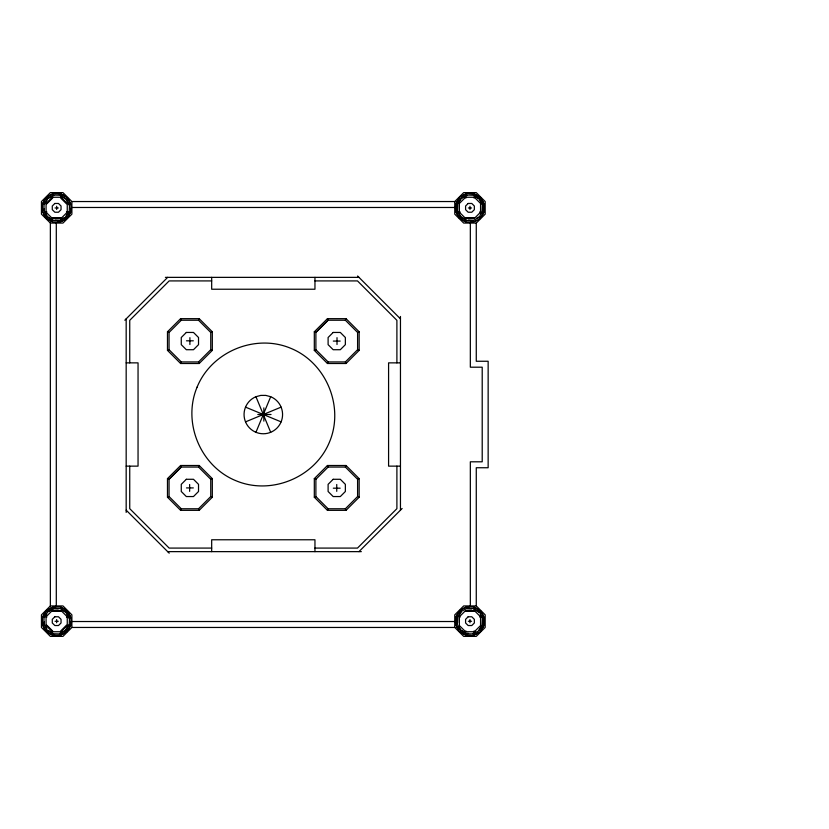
<?xml version="1.0" encoding="UTF-8"?>
<svg xmlns="http://www.w3.org/2000/svg" width="829" height="829" viewBox="0 0 829 829"><rect width="100%" height="100%" fill="white"/><g stroke="black" fill="none" stroke-linecap="round" stroke-linejoin="round"><path stroke-width="1.24" d="M44.341 208.514L44.269 210.711L47.357 216.524L52.942 220.017M44.269 624.019L44.341 621.823M457.805 204.131L457.577 210.711L460.665 216.524L466.25 220.017M457.608 622.921L457.805 617.429M482.136 624.869L482.364 618.289L480.312 614.413M52.279 218.431L52.61 217.654L60.724 217.654L61.056 218.431L67.253 212.234L67.253 203.457L61.056 197.261L52.279 197.261L46.082 203.457L46.082 212.234L52.279 218.431L61.056 218.431M61.056 197.261L60.724 198.048L66.465 203.789L67.253 203.457M52.279 631.739L52.61 630.952L46.859 625.211L46.082 625.543L46.082 616.766L52.279 610.569L61.056 610.569L67.253 616.766L67.253 625.543L61.056 631.739L52.279 631.739L46.082 625.543M61.056 610.569L60.724 611.346L52.61 611.346L52.279 610.569M180.618 363.496L199.188 363.496L212.317 350.366L212.317 331.797L199.188 318.668L180.618 318.668L167.479 331.797L167.479 350.366L180.618 363.496L181.261 361.931L198.535 361.931L210.753 349.714L210.753 332.45L198.535 320.232L181.261 320.232L169.054 332.45L169.054 349.714L181.261 361.931M198.535 320.232L199.188 318.668M180.618 510.332L199.188 510.332L212.317 497.203L212.317 478.634L199.188 465.504L180.618 465.504L167.479 478.634L167.479 497.203L180.618 510.332L181.261 508.768L198.535 508.768L210.753 496.55L210.753 479.286L198.535 467.069L181.261 467.069L169.054 479.286L169.054 496.55L181.261 508.768M198.535 467.069L199.188 465.504M255.943 432.292L270.689 396.708L265.829 395.402L260.803 395.402L255.943 396.708A19.264 19.264 0 0 0 248.037 426.23A19.264 19.264 0 0 0 278.596 426.23A19.264 19.264 0 0 0 270.689 396.708M327.455 363.496L346.025 363.496L359.154 350.366L359.154 331.797L346.025 318.668L327.455 318.668L314.315 331.797L314.315 350.366L327.455 363.496L328.097 361.931L345.372 361.931L357.589 349.714L357.589 332.45L345.372 320.232L328.097 320.232L315.89 332.45L315.89 349.714L328.097 361.931M345.372 320.232L346.025 318.668M327.455 510.332L314.315 497.203L314.315 478.634L327.455 465.504L346.025 465.504L359.154 478.634L359.154 497.203L346.025 510.332L327.455 510.332L328.097 508.768L315.89 496.55L315.89 479.286L328.097 467.069L345.372 467.069L357.589 479.286L357.589 496.55L345.372 508.768L328.097 508.768M345.372 467.069L346.025 465.504M465.587 218.431L465.908 217.654L474.033 217.654L474.354 218.431L465.587 218.431L459.38 212.234L459.38 203.457L465.587 197.261L474.354 197.261L480.561 203.457L480.561 212.234L474.354 218.431M474.033 198.048L474.354 197.261M465.587 631.739L474.354 631.739L480.561 625.543L480.561 616.766L474.354 610.569L465.587 610.569L459.38 616.766L459.38 625.543L465.587 631.739L465.908 630.952M474.354 610.569L474.033 611.346L465.908 611.346L465.587 610.569M44.497 204.131L47.408 199.478M65.926 216.224L68.838 211.571M44.497 617.429L46.828 613.709M68.838 624.869L65.346 630.454L59.533 633.553M458.385 203.198L461.297 198.545L467.11 195.447M480.395 214.359L482.136 211.571L482.364 204.981L479.794 200.141M458.385 616.507L461.297 611.843M478.654 630.454L481.556 625.802M124.806 320.212L167.665 277.363M50.362 605.937L41.45 614.849L41.45 627.46L50.362 636.371L62.973 636.371L71.885 627.46L454.758 627.46L463.67 636.371L476.271 636.371L485.183 627.46L485.183 614.849L476.271 605.937L476.271 467.743L488.146 467.743L488.146 361.257L476.271 361.257L476.271 223.063L485.183 214.151L485.183 201.54L476.271 192.629L463.67 192.629L454.758 201.54L71.885 201.54L62.973 192.629L50.362 192.629L41.45 201.54L41.45 214.151L50.362 223.063L50.362 605.937L62.973 605.937L71.885 614.849L71.885 627.46M358.967 551.637L402.127 508.488M47.989 198.545L53.802 195.447M60.496 219.726L64.372 217.664M476.706 218.182L478.654 217.157M47.989 611.843L53.802 608.755L58.196 608.911M472.831 633.553L475.742 632.009M46.082 212.234L46.859 211.903M459.38 212.234L460.168 211.903M167.479 350.366L169.054 349.714M210.753 332.45L212.317 331.797M314.315 350.366L315.89 349.714M357.589 332.45L359.154 331.797M245.519 421.868L281.114 407.132M167.479 497.203L169.054 496.55M210.753 479.286L212.317 478.634M314.315 497.203L315.89 496.55M357.589 479.286L359.154 478.634M66.465 617.097L67.253 616.766M479.773 617.097L480.561 616.766M71.885 207.478L454.758 207.478M55.056 207.975L58.279 207.975M468.354 207.975L471.587 207.975M50.362 223.063L62.973 223.063L71.885 214.151L71.885 201.54M476.271 223.063L463.67 223.063L454.758 214.151L454.758 201.54M165.396 277.363L358.967 277.363M211.675 280.917L169.147 280.917L129.738 320.326L129.738 362.864M314.958 280.917L357.496 280.917L396.894 320.326L396.894 362.864M186.484 340.812L193.323 340.812M333.32 341.082L340.159 341.082M126.174 362.864L138.049 362.864L138.049 466.136L126.174 466.136M400.459 362.864L388.583 362.864L388.583 466.136L400.459 466.136M257.798 414.5L271.042 414.5M186.484 487.918L193.323 487.918M333.32 488.188L340.159 488.188M211.675 548.083L169.147 548.083L129.738 508.674L129.738 466.136M314.958 548.083L357.496 548.083L396.894 508.674L396.894 466.136M167.665 551.637L361.33 551.637M476.271 605.937L463.67 605.937L454.758 614.849L454.758 627.46M55.056 621.284L58.279 621.284M468.354 621.284L471.587 621.284M71.885 621.522L454.758 621.522M468.447 220.089L472.831 220.245M55.139 220.089L59.533 220.245M467.11 608.755L471.494 608.911M468.447 633.397L466.25 633.325L460.665 629.833L459.121 626.921M479.773 211.903L480.561 212.234M46.082 203.457L46.859 203.789L52.61 198.048L52.279 197.261M66.465 211.903L67.253 212.234M314.315 331.797L315.89 332.45L328.108 320.243L327.455 318.668M357.589 349.714L359.154 350.366M167.479 331.797L169.054 332.45M210.753 349.714L212.317 350.366M245.519 407.132L281.114 421.868M314.315 478.634L315.89 479.286M357.589 496.55L359.154 497.203M167.479 478.634L169.054 479.286L181.271 467.079L180.618 465.504M210.753 496.55L212.317 497.203M459.38 616.766L460.168 617.097M46.082 616.766L46.859 617.097M67.253 625.543L66.465 625.211L60.724 630.952L61.056 631.739M473.691 195.675L479.276 199.167M60.382 195.675L65.968 199.167L69.066 204.981M473.691 608.983L479.276 612.476M61.315 609.564L65.968 612.476L69.066 618.289M48.289 630.413L52.942 633.325M357.6 275.995L400.459 318.854M126.174 510.146L169.209 553.181M44.787 624.983L46.849 628.859M465.587 197.261L465.908 198.048M474.033 630.952L474.354 631.739M345.372 361.931L346.025 363.496M327.455 465.504L328.097 467.069M345.372 508.768L346.025 510.332M255.943 396.708L270.689 432.292M180.618 318.668L181.261 320.232M198.535 361.931L199.188 363.496M198.535 508.768L199.188 510.332M470.333 223.063L470.333 367.195L482.209 367.195L482.209 461.805L470.333 461.805L470.333 605.937M469.97 206.234L469.97 209.457M469.97 619.543L469.97 622.766M400.459 316.46L400.459 510.146M337.009 337.662L337.009 344.501M336.74 484.499L336.74 491.338M314.958 277.363L314.958 289.228L211.675 289.228L211.675 277.363M314.958 551.637L314.958 539.772L211.675 539.772L211.675 551.637M263.85 407.878L263.85 421.122M189.903 337.662L189.903 344.501M189.634 484.499L189.634 491.338M126.174 318.854L126.174 512.426M56.662 206.234L56.662 209.457M56.662 619.543L56.662 622.766M56.299 223.063L56.299 605.937M71.025 208.348A14.362 14.362 0 0 1 57.45 222.193M52.465 221.581A14.362 14.362 0 0 1 42.994 212.255M42.932 203.644A14.362 14.362 0 0 1 53.429 193.851M54.631 193.623A14.362 14.362 0 0 1 60.869 194.11M62.02 194.514A14.362 14.362 0 0 1 65.336 196.39M67.968 198.981A14.362 14.362 0 0 1 70.662 204.618M71.025 621.657A14.362 14.362 0 0 1 59.895 635.149M58.693 635.377A14.362 14.362 0 0 1 52.465 634.89M51.315 634.486A14.362 14.362 0 0 1 42.673 624.382M42.932 616.952A14.362 14.362 0 0 1 52.258 607.481M53.429 607.16A14.362 14.362 0 0 1 55.885 606.807M60.869 607.419A14.362 14.362 0 0 1 67.17 611.356M67.968 612.279A14.362 14.362 0 0 1 70.662 617.916M483.97 617.916A14.362 14.362 0 0 1 480.623 630.786M478.841 632.454A14.362 14.362 0 0 1 473.204 635.149M470.748 635.491A14.362 14.362 0 0 1 465.774 634.89M464.623 634.486A14.362 14.362 0 0 1 460.333 631.802M458.675 630.019A14.362 14.362 0 0 1 456.23 616.952M456.644 615.802A14.362 14.362 0 0 1 469.193 606.807M474.167 607.419A14.362 14.362 0 0 1 483.639 616.745M483.297 213.198A14.362 14.362 0 0 1 479.763 218.348M476.716 220.535A14.362 14.362 0 0 1 474.385 221.519M473.204 221.84A14.362 14.362 0 0 1 470.748 222.193M465.774 221.581A14.362 14.362 0 0 1 459.318 198.214M461.1 196.546A14.362 14.362 0 0 1 466.737 193.851M469.193 193.509A14.362 14.362 0 0 1 479.608 197.198M480.478 198.048A14.362 14.362 0 0 1 483.639 203.437M483.97 204.618A14.362 14.362 0 0 1 483.711 212.048M42.58 203.54L42.31 211.157L45.896 217.892L52.362 221.934L59.978 222.203L66.714 218.618L70.755 212.151L71.014 204.535L67.439 197.799L60.973 193.758L53.357 193.499L46.621 197.074L42.58 203.54M44.082 204.007L43.844 210.804L47.046 216.815L52.818 220.431L59.626 220.669L65.636 217.467L69.242 211.696L69.481 204.887L66.289 198.877L60.507 195.271L53.709 195.033L47.699 198.224L44.082 204.007M42.58 616.849L42.31 624.465L45.896 631.201L52.362 635.242L59.978 635.501L66.714 631.926L70.755 625.46L71.014 617.843L67.439 611.108L60.973 607.066L53.357 606.797L46.621 610.382L42.58 616.849M44.082 617.304L43.844 624.113L47.046 630.123L52.818 633.729L59.626 633.967L65.636 630.776L69.242 624.993L69.481 618.196L66.289 612.185L60.507 608.569L53.709 608.331L47.699 611.533L44.082 617.304M455.888 203.54L455.618 211.157L459.193 217.892L465.67 221.934L473.286 222.203L480.022 218.618L484.063 212.151L484.323 204.535L480.747 197.799L474.281 193.758L466.654 193.499L459.929 197.074L455.888 203.54M457.39 204.007L457.152 210.804L460.354 216.815L466.126 220.431L472.934 220.669L478.944 217.467L482.551 211.696L482.789 204.887L479.587 198.877L473.815 195.271L467.007 195.033L460.997 198.224L457.39 204.007M455.888 616.849L455.618 624.465L459.193 631.201L465.67 635.242L473.286 635.501L480.022 631.926L484.063 625.46L484.323 617.843L480.747 611.108L474.281 607.066L466.654 606.797L459.929 610.382L455.888 616.849M457.39 617.304L457.152 624.113L460.354 630.123L466.126 633.729L472.934 633.967L478.944 630.776L482.551 624.993L482.789 618.196L479.587 612.185L473.815 608.569L467.007 608.331L460.997 611.533L457.39 617.304M197.115 387.081C182.214 422.417 200.369 466.25 235.892 480.706C271.238 495.607 315.072 477.452 329.527 441.919C344.418 406.583 326.263 362.75 290.741 348.294C255.405 333.393 211.571 351.548 197.115 387.081M54.849 203.468L52.279 206.027L52.279 209.664L54.849 212.234L58.486 212.234L61.045 209.664L61.045 206.027L58.486 203.468L54.849 203.468M186.328 332.45L181.271 337.507L181.271 344.657L186.328 349.714L193.478 349.714L198.525 344.657L198.525 337.507L193.478 332.45L186.328 332.45M186.328 479.286L181.271 484.343L181.271 491.493L186.328 496.55L193.478 496.55L198.525 491.493L198.525 484.343L193.478 479.286L186.328 479.286M333.165 332.45L328.108 337.507L328.108 344.657L333.165 349.714L340.315 349.714L345.361 344.657L345.361 337.507L340.315 332.45L333.165 332.45M54.849 616.766L52.279 619.336L52.279 622.973L54.849 625.532L58.486 625.532L61.045 622.973L61.045 619.336L58.486 616.766L54.849 616.766M468.157 203.468L465.587 206.027L465.587 209.664L468.157 212.234L471.784 212.234L474.354 209.664L474.354 206.027L471.784 203.468L468.157 203.468M333.165 479.286L328.108 484.343L328.108 491.493L333.165 496.55L340.315 496.55L345.361 491.493L345.361 484.343L340.315 479.286L333.165 479.286M468.157 616.766L465.587 619.336L465.587 622.973L468.157 625.532L471.784 625.532L474.354 622.973L474.354 619.336L471.784 616.766L468.157 616.766"/></g></svg>
